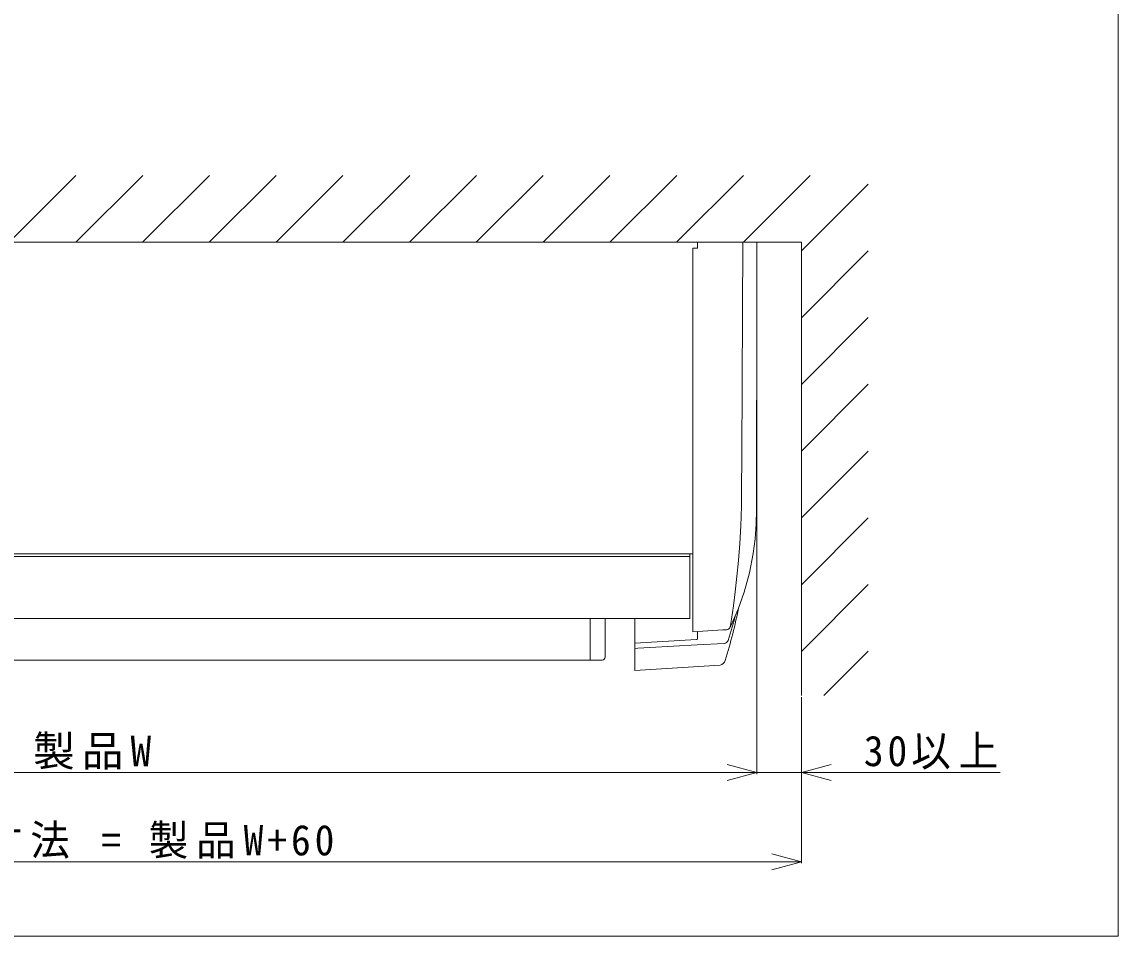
# Model space of a CAD drawing. Units: millimetres, scale not verified. Extents: x -1682 to -296, y -1188 to 1054.
# Drawn here: x -1033 to -296, y -1188 to -573 of the extents above; entities that cross this region are included whole.
import ezdxf

# ---------------------------------------------------------------- set-up
doc = ezdxf.new("R2010")
doc.units = ezdxf.units.MM
doc.header["$LTSCALE"] = 4
doc.linetypes.add('DASHED3', pattern=[4, 3, -1])
for name, color, linetype, lineweight in [('0-2_YKK_ZWAK', 7, 'Continuous', 9), ('0-5_YKK_A1', 4, 'DASHED3', 9), ('0-6_YKK_D', 6, 'Continuous', 9), ('0-7_YSS_K', 3, 'Continuous', 9)]:
    doc.layers.add(name, color=color, linetype=linetype, lineweight=lineweight)
doc.styles.add('ＭＳ ゴシック', font='')
doc.styles.get('ＭＳ ゴシック').set_extended_font_data('MS Gothic')

msp = doc.modelspace()

# ---------------------------------------------------------------- linework, layer by layer
at = {"layer": '0-2_YKK_ZWAK'}
for p, q in [((-296, 996), (-296, -1188)), ((-296, -1188), (-1682, -1188))]:
    msp.add_line(p, q, dxfattribs=at)
at = {"layer": '0-5_YKK_A1', "linetype": 'Continuous'}
for p, q in [((-579, -721.274), (-551.074, -721.274)), ((-579, -721.274), (-579, -725.274)), ((-548.386, -721.274), (-551.074, -721.274)), ((-548.631, -768.585), (-548.386, -721.274)), ((-539.002, -721.274), (-548.386, -721.274)), ((-539.002, -721.274), (-539.003, -723.274)), ((-582, -725.274), (-582, -894.647)), ((-579, -725.274), (-582, -725.274)), ((-539.003, -723.274), (-539.01, -731.274)), ((-539.01, -731.274), (-539.039, -763.274)), ((-539.039, -763.274), (-539.168, -891.274)), ((-549.137, -864.523), (-548.631, -768.585)), ((-549.265, -888.507), (-549.137, -864.523)), ((-549.297, -894.503), (-549.265, -888.507)), ((-539.168, -891.274), (-539.179, -901.119)), ((-582, -894.647), (-582, -912.791)), ((-539.179, -901.119), (-539.38, -910.964)), ((-582, -983.318), (-582, -912.791)), ((-550.506, -923.961), (-549.773, -912.124)), ((-539.38, -910.964), (-540.128, -920.821)), ((-540.128, -920.821), (-541.423, -930.652)), ((-551.386, -935.311), (-550.506, -923.961)), ((-1396, -930.766), (-582, -930.766)), ((-1396, -930.766), (-584, -930.766)), ((-1394, -932.754), (-584, -932.754)), ((-584, -930.766), (-584, -974.397)), ((-552.372, -946.133), (-551.386, -935.311)), ((-541.423, -930.652), (-544.005, -943.699)), ((-544.005, -943.699), (-547.565, -956.59)), ((-553.469, -956.357), (-552.372, -946.133)), ((-554.672, -965.931), (-553.469, -956.357)), ((-547.565, -956.59), (-551.647, -968.105)), ((-551.647, -968.105), (-556.542, -979.363)), ((-555.969, -974.781), (-554.672, -965.931)), ((-554.279, -975.691), (-553.368, -972.063)), ((-641.001, -1000.316), (-641.001, -974.397)), ((-621, -974.397), (-621, -1009.274)), ((-558.359, -989.055), (-554.279, -975.691)), ((-556.542, -979.363), (-556.836, -979.97)), ((-556.836, -979.97), (-556.821, -979.886)), ((-556.818, -979.979), (-556.836, -979.97)), ((-556.821, -979.886), (-556.648, -978.895)), ((-556.648, -978.895), (-555.969, -974.781)), ((-561.757, -982.042), (-582, -983.318)), ((-579, -988.073), (-579, -983.129)), ((-559.445, -981.895), (-561.757, -982.042)), ((-621, -990.947), (-579.472, -988.581)), ((-621, -994.544), (-619.003, -994.43)), ((-619.003, -994.43), (-611.017, -993.974)), ((-611.017, -993.974), (-579.07, -992.151)), ((-579.07, -992.151), (-561.055, -991.122)), ((-563.706, -1005.769), (-621, -1009.274))]:
    msp.add_line(p, q, dxfattribs=at)
for points in [[(-1394, -930.766), (-1394, -974.397), (-584, -974.397)], [(-651.001, -974.397), (-651.001, -1002.316), (-643.001, -1002.316)], [(-1334.999, -1002.316), (-1326.999, -1002.316), (-651.001, -1002.316)]]:
    msp.add_lwpolyline(points, dxfattribs=at)
for centre, radius, start, end in [((-909.546, -893.581), 360.25, 357.04961, 359.8533), ((-870.133, -903.406), 325.241, 342.24178, 348.82388), ((-559.644, -978.866), 3.036, 273.76134, 338.51776), ((-579.533, -988.051), 0.533, 276.48831, 2.33179), ((-561.229, -988.103), 3.024, 273.30217, 341.64816), ((-643.001, -1000.316), 2, 270, 0), ((-564.133, -1001.976), 3.798, 276.4938, 350.4958)]:
    msp.add_arc(centre, radius, start, end, dxfattribs=at)
at = {"layer": '0-6_YKK_D'}
for p, q in [((-539.002, -722.274), (-539.002, -1079)), ((-539.002, -722.274), (-539.002, -1079)), ((-509, -1027.274), (-509, -1079)), ((-509, -1027.274), (-509, -1139)), ((-559.002, -1072.641), (-539.002, -1078)), ((-509, -1078), (-489, -1072.641)), ((-1418.998, -1078), (-559.002, -1078)), ((-559.002, -1078), (-579.002, -1078)), ((-539.002, -1078), (-559.002, -1078)), ((-539.002, -1078), (-559.002, -1083.359)), ((-539.002, -1078), (-559.002, -1083.359)), ((-539.002, -1078), (-509, -1078)), ((-509, -1078), (-489, -1078)), ((-489, -1083.359), (-509, -1078)), ((-489, -1078), (-375.4, -1078)), ((-529, -1132.641), (-509, -1138)), ((-1449, -1138), (-529, -1138)), ((-509, -1138), (-529, -1138)), ((-509, -1138), (-529, -1143.359))]:
    msp.add_line(p, q, dxfattribs=at)
msp.add_lwpolyline([(-559.002, -1072.641), (-539.002, -1078), (-559.002, -1078)], dxfattribs=at)
at = {"layer": '0-7_YSS_K'}
for p, q in [((-1041.971, -721.274), (-996.971, -676.274)), ((-997.07, -721.274), (-952.07, -676.274)), ((-952.168, -721.274), (-907.168, -676.274)), ((-907.267, -721.274), (-862.267, -676.274)), ((-862.366, -721.274), (-817.366, -676.274)), ((-817.464, -721.274), (-772.464, -676.274)), ((-772.563, -721.274), (-727.563, -676.274)), ((-727.662, -721.274), (-682.662, -676.274)), ((-682.761, -721.274), (-637.761, -676.274)), ((-637.859, -721.274), (-592.859, -676.274)), ((-592.958, -721.274), (-547.958, -676.274)), ((-548.057, -721.274), (-503.057, -676.274)), ((-509, -727.118), (-464, -682.118)), ((-1468.998, -721.274), (-509, -721.274)), ((-509, -721.274), (-509, -1026.274)), ((-509, -772.019), (-464, -727.019)), ((-509, -816.921), (-464, -771.921)), ((-509, -861.822), (-464, -816.822)), ((-509, -906.723), (-464, -861.723)), ((-509, -951.625), (-464, -906.625)), ((-509, -996.526), (-464, -951.526)), ((-493.847, -1026.274), (-464, -996.427))]:
    msp.add_line(p, q, dxfattribs=at)

# ---------------------------------------------------------------- texts
at = {"layer": '0-6_YKK_D', "color": 2, "char_height": 20.53, "attachment_point": 7, "style": 'ＭＳ ゴシック'}
for s, insert in [('\\T1.17;製品W', (-1025.8, -1076)), ('\\T1.2;\\W0.95;30以上', (-467, -1076)), ('\\T1.2;\\W0.95;壁内々寸法\\~=\\~製品W+60', (-1155.4, -1136))]:
    msp.add_mtext(s, dxfattribs=dict(at, insert=insert))

doc.saveas('drawing.dxf')
